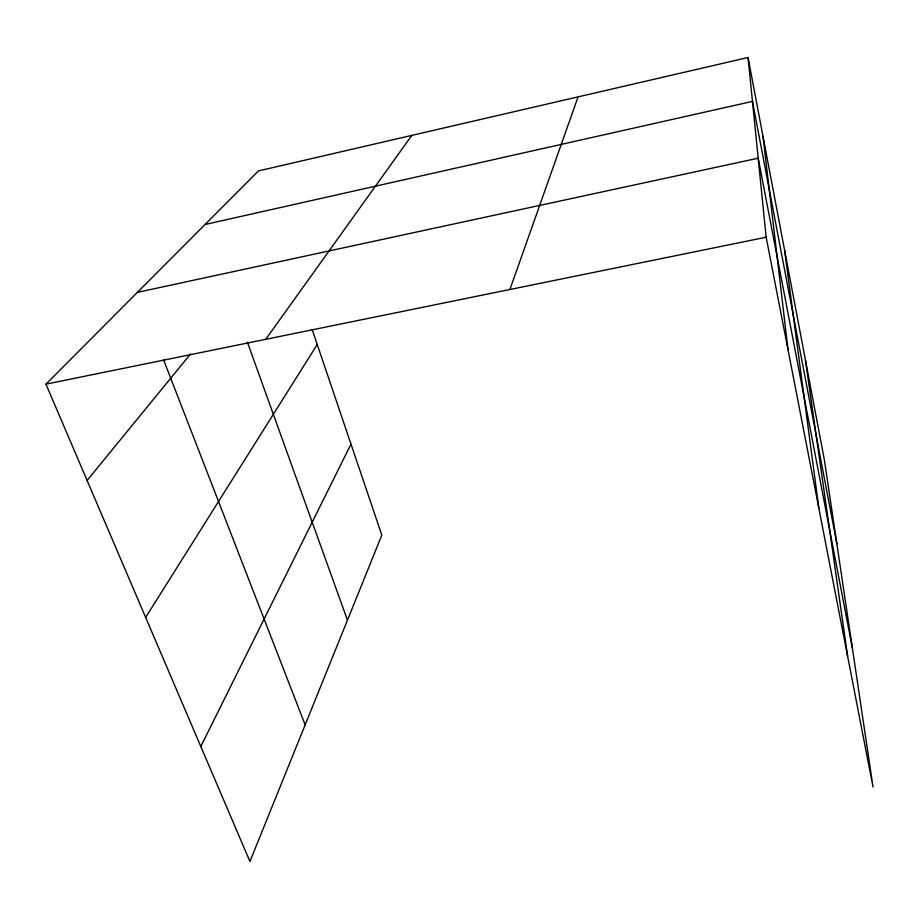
<?xml version="1.0" encoding="UTF-8"?>
<svg xmlns="http://www.w3.org/2000/svg" width="919" height="919" viewBox="0 0 919 919"><rect width="100%" height="100%" fill="white"/><g stroke="black" fill="none" stroke-linecap="round" stroke-linejoin="round"><path stroke-width="1.38" d="M509.907 289.496L578.074 96.874M200.802 746.492L350.989 444.107M145.639 617.43L317.239 344.499M265.74 339.306L411.827 135.392M87.121 480.476L190.555 353.953M312.196 329.611L381.822 535.122L249.945 861.494L45.95 384.153L258.434 170.923L748.043 57.506L824.446 460.316L873.05 787.078L766.159 237.228L748.043 57.506M205.029 224.512L752.466 101.4L836.841 543.68M137.413 292.368L758.198 158.194L852.361 648.021M45.95 384.153L766.159 237.228M163.536 359.731L305.154 724.873M247.383 342.167L347.462 620.164M805.469 360.282L847.64 656.384M784.619 250.336L818.875 508.391M762.977 136.23L788.031 349.771"/></g></svg>
